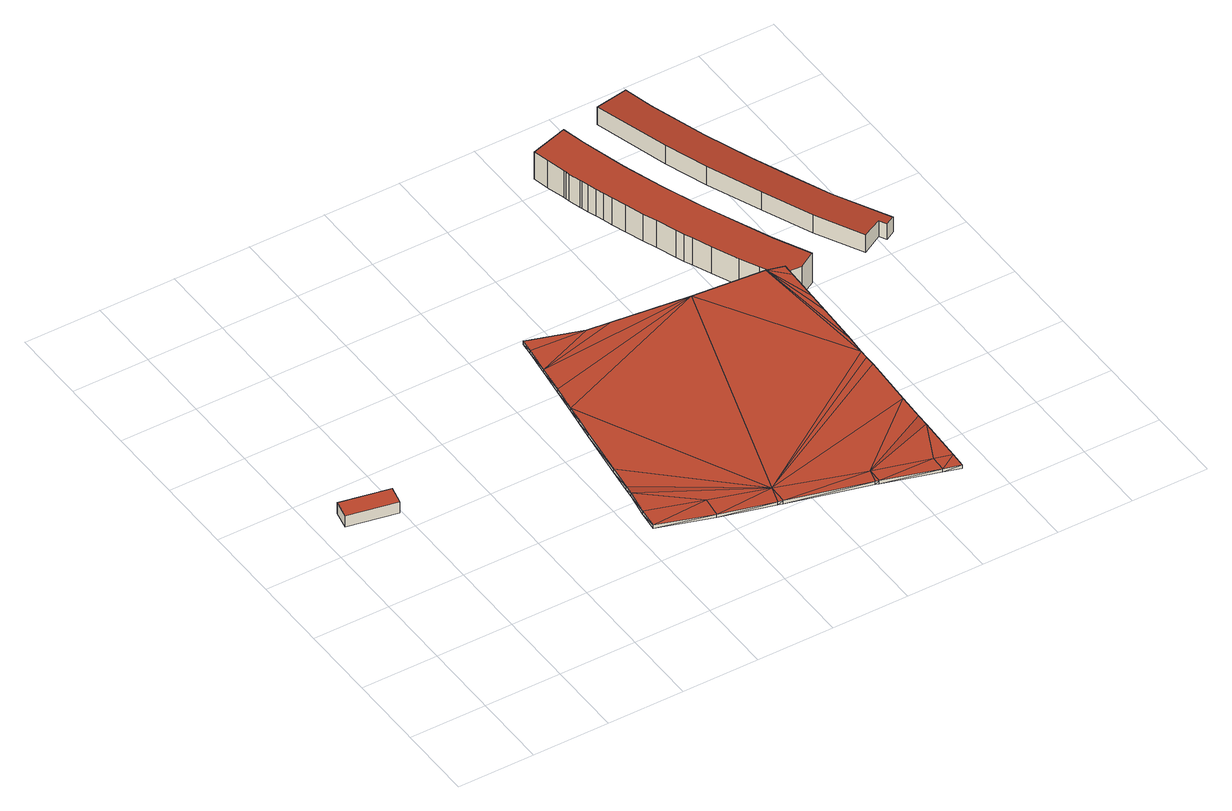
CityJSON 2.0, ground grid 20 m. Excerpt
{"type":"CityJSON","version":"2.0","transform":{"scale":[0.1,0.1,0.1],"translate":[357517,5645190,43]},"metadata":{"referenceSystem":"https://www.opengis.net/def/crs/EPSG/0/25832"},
"CityObjects":{
"building1":{"type":"Building","attributes":{"Gemeindeschluessel":"05315000","Geometrietyp2DReferenz":"3000","function":"31001_2000","roofType":"1000","measuredHeight":3.3},"geometry":[{"type":"Solid","lod":"2","boundaries":[[[[0,1,2,3]],[[4,5,1,0]],[[6,7,5,4]],[[3,2,7,6]],[[4,0,3,6]],[[1,5,7,2]]]],"semantics":{"surfaces":[{"type":"WallSurface"},{"type":"RoofSurface"},{"type":"GroundSurface"}],"values":[[0,0,0,0,1,2]]}}]},
"building2":{"type":"Building","attributes":{"Geometrietyp2DReferenz":"3000","Gemeindeschluessel":"05315000","function":"53001_1800","roofType":"9999","measuredHeight":1},"geometry":[{"type":"MultiSurface","lod":"2","boundaries":[[[8,9,10]],[[9,11,10]],[[12,13,8]],[[13,9,8]],[[14,15,12]],[[15,13,12]],[[16,17,14]],[[17,15,14]],[[18,19,16]],[[19,17,16]],[[20,21,18]],[[21,19,18]],[[22,23,20]],[[23,21,20]],[[24,25,22]],[[25,23,22]],[[26,27,24]],[[27,25,24]],[[28,29,26]],[[29,27,26]],[[30,31,28]],[[31,29,28]],[[32,33,30]],[[33,31,30]],[[34,35,32]],[[35,33,32]],[[36,37,34]],[[37,35,34]],[[38,39,36]],[[39,37,36]],[[40,41,38]],[[41,39,38]],[[42,43,40]],[[43,41,40]],[[44,45,42]],[[45,43,42]],[[46,47,44]],[[47,45,44]],[[48,49,46]],[[49,47,46]],[[50,51,48]],[[51,49,48]],[[52,53,50]],[[53,51,50]],[[54,55,52]],[[55,53,52]],[[56,57,54]],[[57,55,54]],[[58,59,56]],[[59,57,56]],[[60,61,58]],[[61,59,58]],[[62,63,60]],[[63,61,60]],[[64,65,62]],[[65,63,62]],[[66,67,64]],[[67,65,64]],[[68,69,66]],[[69,67,66]],[[70,71,68]],[[71,69,68]],[[72,73,70]],[[73,71,70]],[[74,75,72]],[[75,73,72]],[[76,77,74]],[[77,75,74]],[[10,11,76]],[[11,77,76]],[[41,78,39]],[[79,78,41]],[[19,80,17]],[[17,80,15]],[[11,67,77]],[[77,67,75]],[[75,67,73]],[[73,67,71]],[[71,67,69]],[[59,61,57]],[[55,57,61]],[[55,61,63]],[[55,63,65]],[[55,65,53]],[[41,43,79]],[[51,53,65]],[[51,65,79]],[[79,65,11]],[[11,65,67]],[[15,80,79]],[[15,79,13]],[[13,79,9]],[[9,79,11]],[[51,79,45]],[[45,79,43]],[[81,80,19]],[[21,81,19]],[[37,39,78]],[[37,78,35]],[[35,78,79]],[[35,79,33]],[[33,79,31]],[[31,79,80]],[[31,80,29]],[[29,80,27]],[[27,80,81]],[[27,81,25]],[[25,81,21]],[[25,21,23]],[[40,38,82]],[[83,40,82]],[[18,16,84]],[[16,14,84]],[[10,76,66]],[[76,74,66]],[[74,72,66]],[[72,70,66]],[[70,68,66]],[[58,56,60]],[[54,60,56]],[[54,62,60]],[[54,64,62]],[[54,52,64]],[[40,83,42]],[[50,64,52]],[[50,83,64]],[[83,10,64]],[[10,66,64]],[[14,83,84]],[[14,12,83]],[[12,8,83]],[[8,10,83]],[[50,44,83]],[[44,42,83]],[[85,18,84]],[[20,18,85]],[[36,82,38]],[[36,34,82]],[[34,83,82]],[[34,32,83]],[[32,30,83]],[[30,84,83]],[[30,28,84]],[[28,26,84]],[[26,85,84]],[[26,24,85]],[[24,20,85]],[[24,22,20]]],"semantics":{"surfaces":[{"type":"WallSurface"},{"type":"GroundSurface"},{"type":"RoofSurface"}],"values":[0,0,0,0,0,0,0,0,0,0,0,0,0,0,0,0,0,0,0,0,0,0,0,0,0,0,0,0,0,0,0,0,0,0,0,0,0,0,0,0,0,0,0,0,0,0,0,0,0,0,0,0,0,0,0,0,0,0,0,0,0,0,0,0,0,0,0,0,0,0,1,1,1,1,1,1,1,1,1,1,1,1,1,1,1,1,1,1,1,1,1,1,1,1,1,1,1,1,1,1,1,1,1,1,1,1,1,1,1,2,2,2,2,2,2,2,2,2,2,2,2,2,2,2,2,2,2,2,2,2,2,2,2,2,2,2,2,2,2,2,2,2,2,2,2,2,2,2]}}]},
"building3":{"type":"Building","attributes":{"Gemeindeschluessel":"05315000","Geometrietyp2DReferenz":"3000","function":"51009_1610","roofType":"2100","measuredHeight":8.87},"geometry":[{"type":"Solid","lod":"2","boundaries":[[[[86,87,88,89]],[[90,91,87,86]],[[92,93,91,90]],[[94,95,93,92]],[[96,97,95,94]],[[98,99,97,96]],[[100,101,99,98]],[[102,103,101,100]],[[104,105,103,102]],[[106,107,105,104]],[[108,109,107,106]],[[110,111,109,108]],[[112,113,111,110]],[[114,115,113,112]],[[116,117,115,114]],[[118,119,117,116]],[[120,121,119,118]],[[122,123,121,120]],[[124,125,123,122]],[[126,127,125,124]],[[128,129,127,126]],[[130,131,129,128]],[[132,133,131,130]],[[134,135,133,132]],[[136,137,135,134]],[[138,139,137,136]],[[140,141,139,138]],[[142,143,141,140]],[[144,145,143,142]],[[89,88,145,144]],[[142,140,138,136,134,132,130,128,126,124,122,120,118,116,114,112,110,108,106,104,102,100,98,96,94,92,90,86,89,144]],[[87,91,93,95,97,99,101,103,105,107,109,111,113,115,117,119,121,123,125,127,129,131,133,135,137,139,141,143,145,88]]]],"semantics":{"surfaces":[{"type":"WallSurface"},{"type":"RoofSurface"},{"type":"GroundSurface"}],"values":[[0,0,0,0,0,0,0,0,0,0,0,0,0,0,0,0,0,0,0,0,0,0,0,0,0,0,0,0,0,0,1,2]]}}]},
"building4":{"type":"Building","attributes":{"Gemeindeschluessel":"05315000","Geometrietyp2DReferenz":"3000","function":"51009_1610","roofType":"2100","measuredHeight":5.4},"geometry":[{"type":"Solid","lod":"2","boundaries":[[[[146,147,148,149]],[[150,151,147,146]],[[152,153,151,150]],[[154,155,153,152]],[[156,157,155,154]],[[158,159,157,156]],[[160,161,159,158]],[[162,163,161,160]],[[164,165,163,162]],[[166,167,165,164]],[[168,169,167,166]],[[170,171,169,168]],[[172,173,171,170]],[[174,175,173,172]],[[149,148,175,174]],[[172,170,168,166,164,162,160,158,156,154,152,150,146,149,174]],[[147,151,153,155,157,159,161,163,165,167,169,171,173,175,148]]]],"semantics":{"surfaces":[{"type":"WallSurface"},{"type":"RoofSurface"},{"type":"GroundSurface"}],"values":[[0,0,0,0,0,0,0,0,0,0,0,0,0,0,0,1,2]]}}]}
},
"vertices":[
[10,629,140],[10,629,107],[1,581,107],[1,581,140],[140,603,140],[140,603,107],[130,555,140],[130,555,107],
[1296,431,110],[1296,431,100],[1297,454,110],[1297,454,100],[1296,403,110],[1296,403,100],[1289,268,110],[1289,268,100],[1287,201,109],[1287,201,99],[1285,167,111],[1285,167,101],[1281,48,109],[1281,48,99],[1279,7,109],[1279,7,99],[1234,19,110],[1234,19,100],[1092,61,111],[1092,61,101],[1083,64,111],[1083,64,101],[876,123,108],[876,123,98],[863,127,108],[863,127,98],[726,167,106],[726,167,96],[587,214,105],[587,214,95],[594,268,104],[594,268,94],[604,332,106],[604,332,96],[607,358,104],[607,358,94],[616,424,104],[616,424,94],[634,557,104],[634,557,94],[641,606,104],[641,606,94],[648,651,104],[648,651,94],[658,721,104],[658,721,94],[668,794,104],[668,794,94],[677,865,104],[677,865,94],[681,900,104],[681,900,94],[820,853,106],[820,853,96],[881,846,106],[881,846,96],[1079,822,107],[1079,822,97],[1266,803,110],[1266,803,100],[1310,791,110],[1310,791,100],[1309,757,110],[1309,757,100],[1306,673,110],[1306,673,100],[1304,615,110],[1304,615,100],[1299,500,110],[1299,500,100],[733,221,96],[877,173,98],[1093,100,101],[1236,60,100],[733,221,106],[877,173,108],[1093,100,111],[1236,60,110],
[1277,845,83],[1277,845,2],[1301,799,2],[1301,799,83],[1254,894,82],[1254,894,2],[1224,962,82],[1224,962,2],[1204,1010,82],[1204,1010,2],[1195,1031,82],[1195,1031,2],[1187,1052,82],[1187,1052,2],[1168,1104,82],[1168,1104,2],[1155,1138,82],[1155,1138,2],[1139,1186,82],[1139,1186,2],[1126,1223,82],[1126,1223,2],[1119,1246,82],[1119,1246,2],[1112,1267,82],[1112,1267,2],[1105,1289,82],[1105,1289,2],[1100,1306,82],[1100,1306,2],[1098,1311,82],[1098,1311,2],[1089,1343,82],[1089,1343,2],[1087,1353,82],[1087,1353,2],[1085,1359,82],[1085,1359,2],[1073,1407,83],[1073,1407,2],[1063,1448,83],[1063,1448,2],[1155,1470,91],[1155,1470,2],[1170,1409,90],[1170,1409,2],[1202,1294,89],[1202,1294,2],[1237,1191,89],[1237,1191,2],[1275,1090,89],[1275,1090,2],[1292,1049,89],[1292,1049,2],[1351,907,90],[1351,907,2],[1397,813,91],[1397,813,2],[1356,791,87],[1356,791,2],
[1469,922,91],[1469,922,37],[1532,802,37],[1532,802,90],[1414,1050,91],[1414,1050,37],[1357,1189,91],[1357,1189,37],[1318,1299,91],[1318,1299,37],[1261,1495,89],[1261,1495,37],[1352,1518,80],[1352,1518,37],[1370,1442,81],[1370,1442,37],[1416,1294,82],[1416,1294,37],[1462,1170,83],[1462,1170,37],[1501,1075,83],[1501,1075,37],[1547,969,82],[1547,969,37],[1622,828,81],[1622,828,37],[1597,813,84],[1597,813,37],[1586,832,84],[1586,832,37]
]}
